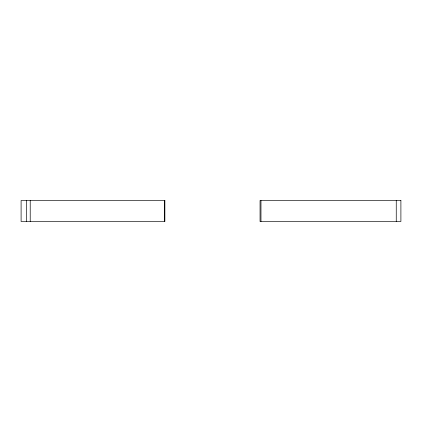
<?xml version="1.0" encoding="UTF-8"?>
<svg xmlns="http://www.w3.org/2000/svg" width="422" height="422" viewBox="0 0 422 422"><rect width="100%" height="100%" fill="white"/><g stroke="black" fill="none" stroke-linecap="round" stroke-linejoin="round"><path stroke-width="0.63" d="M396.253 200.503L396.253 221.497M260.975 200.503L260.975 221.497M164.68 200.503L164.68 221.497M30.22 200.503L30.22 221.497M26.359 200.503L26.359 221.497M164.87 200.503L21.1 200.503L21.1 221.497L164.87 221.497L164.87 200.503M400.9 200.503L260.058 200.503L260.058 221.497L400.9 221.497L400.9 200.503"/></g></svg>
